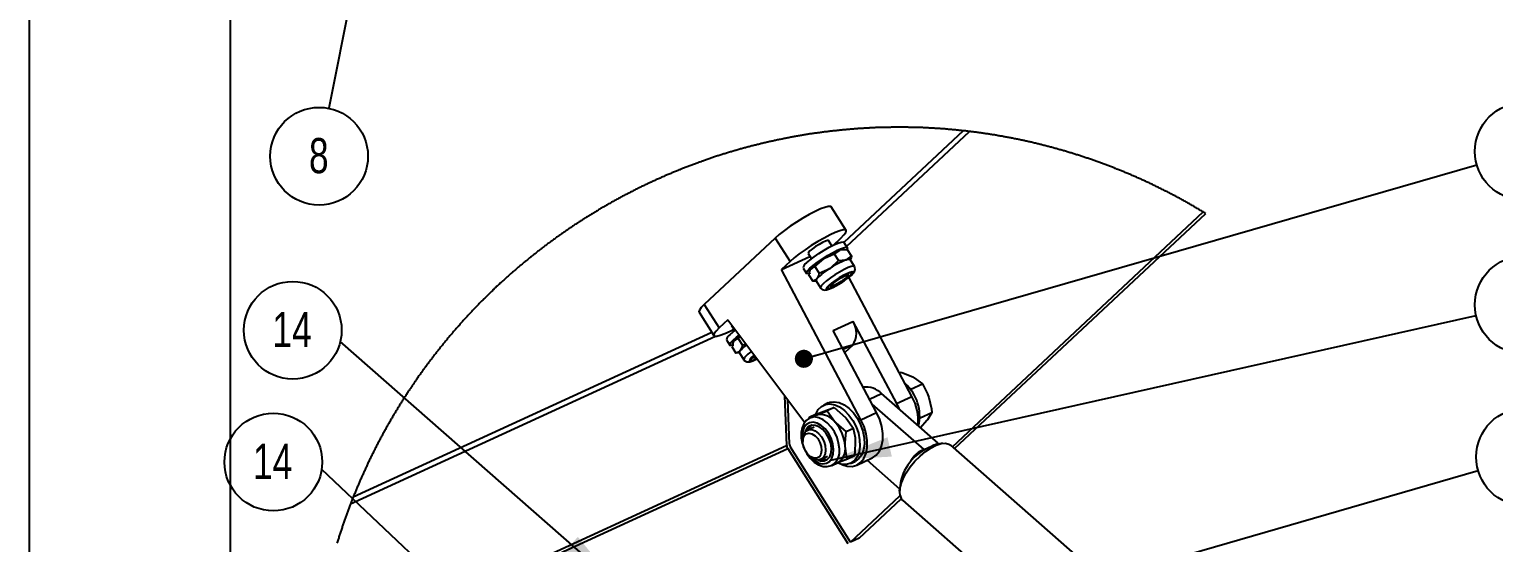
# Model space of a CAD drawing. Extents: x 0 to 7043, y 0 to 3042.
# Drawn here: x 0 to 1456, y 964 to 1475 of the extents above; entities that cross this region are included whole.
import ezdxf

# ---------------------------------------------------------------- set-up
doc = ezdxf.new("R2010")
doc.units = 0
doc.header["$LTSCALE"] = 10
doc.layers.get('0').update_dxf_attribs({"linetype": 'CONTINUOUS'})
doc.layers.add('FORMATO', color=7, linetype='CONTINUOUS')
doc.styles.add('SLDTEXTSTYLE1', font='TXT', dxfattribs={"width": 0.75})
doc.dimstyles.new('SLDDIMSTYLE0', dxfattribs={"dimtxt": 0.18, "dimasz": 60, "dimexe": 0, "dimexo": 0.0625, "dimgap": 0, "dimtad": 0, "dimtih": 1, "dimtoh": 1, "dimdec": 0, "dimrnd": 1e-09, "dimzin": 0, "dimdsep": 46, "dimtxsty": 'Standard', "dimsah": 1, "dimcen": 0.09, "dimadec": 0, "dimazin": 0, "dimtfac": 60, "dimtdec": 0, "dimtofl": 0, "dimtmove": 0, "dimatfit": 3, "dimfxl": 1, "dimtolj": 1, "dimtzin": 0, "dimarcsym": 0})
doc.dimstyles.new('SLDDIMSTYLE1', dxfattribs={"dimtxt": 0.18, "dimasz": 18, "dimexe": 0, "dimexo": 0.0625, "dimgap": 0, "dimtad": 0, "dimtih": 1, "dimtoh": 1, "dimdec": 0, "dimrnd": 1e-09, "dimzin": 0, "dimdsep": 46, "dimtxsty": 'Standard', "dimblk1": 'DOT', "dimblk2": 'DOT', "dimsah": 1, "dimcen": 0.09, "dimadec": 0, "dimazin": 0, "dimtfac": 18, "dimtdec": 0, "dimtofl": 0, "dimtmove": 0, "dimatfit": 3, "dimldrblk": 'DOT', "dimfxl": 1, "dimtolj": 1, "dimtzin": 0, "dimarcsym": 0})

# ---------------------------------------------------------------- blocks, each defined once
blk = doc.blocks.new('SW_NOTE_0_6')
at = {"layer": 'FORMATO', "color": 0}
blk.add_circle((-9.6, -47.7), 48.6, dxfattribs=at)
at = {"layer": 'FORMATO', "color": 0, "insert": (-9.9, -29.6), "char_height": 35, "attachment_point": 2, "style": 'SLDTEXTSTYLE1'}
blk.add_mtext('8', dxfattribs=at)
blk = doc.blocks.new('SW_NOTE_0_25')
at = {"layer": 'FORMATO', "color": 0}
blk.add_circle((46.7, 13.5), 48.6, dxfattribs=at)
at = {"layer": 'FORMATO', "color": 0, "insert": (46.4, 31.6), "char_height": 35, "attachment_point": 2, "style": 'SLDTEXTSTYLE1'}
blk.add_mtext('1', dxfattribs=at)
blk = doc.blocks.new('_DOT')
at = {"color": 0, "linetype": 'ByBlock'}
blk.add_line((-0.5, 0), (-1, 0), dxfattribs=at)
at = {"color": 0, "linetype": 'ByBlock', "const_width": 0.5}
blk.add_lwpolyline([(-0.25, 0, 1), (0.25, 0, 1)], format="xyb", close=True, dxfattribs=at)
blk = doc.blocks.new('SW_NOTE_0_26')
at = {"layer": 'FORMATO', "color": 0}
blk.add_circle((47.5, 10.6), 48.6, dxfattribs=at)
at = {"layer": 'FORMATO', "color": 0, "insert": (46.8, 28.8), "char_height": 35, "attachment_point": 2, "style": 'SLDTEXTSTYLE1'}
blk.add_mtext('13', dxfattribs=at)
blk = doc.blocks.new('SW_NOTE_0_29')
at = {"layer": 'FORMATO', "color": 0}
blk.add_circle((46.7, 13.5), 48.6, dxfattribs=at)
at = {"layer": 'FORMATO', "color": 0, "insert": (46.4, 31.6), "char_height": 35, "attachment_point": 2, "style": 'SLDTEXTSTYLE1'}
blk.add_mtext('2', dxfattribs=at)
blk = doc.blocks.new('SW_NOTE_0_31')
at = {"layer": 'FORMATO', "color": 0}
blk.add_circle((-47.3, 11.2), 48.6, dxfattribs=at)
at = {"layer": 'FORMATO', "color": 0, "insert": (-48, 29.4), "char_height": 35, "attachment_point": 2, "style": 'SLDTEXTSTYLE1'}
blk.add_mtext('14', dxfattribs=at)
blk = doc.blocks.new('SW_NOTE_0_32')
at = {"layer": 'FORMATO', "color": 0}
blk.add_circle((-48.1, 7.3), 48.6, dxfattribs=at)
at = {"layer": 'FORMATO', "color": 0, "insert": (-48.8, 25.4), "char_height": 35, "attachment_point": 2, "style": 'SLDTEXTSTYLE1'}
blk.add_mtext('14', dxfattribs=at)

msp = doc.modelspace()

# ---------------------------------------------------------------- linework, layer by layer
at = {"color": 7, "linetype": 'Continuous'}
for p, q in [((0, 2970), (0, 0)), ((200, 100), (200, 2870)), ((812.3, 1275), (797.5, 1298.4)), ((918, 1059.8), (1167.3, 1293.5)), ((920.2, 1057.9), (1169.9, 1292)), ((741.8, 1267.5), (671.3, 1201.4)), ((741.8, 1267.5), (756.6, 1244.2)), ((799.8, 1260.5), (807.2, 1267.4)), ((798.2, 1259.7), (794.9, 1264.9)), ((800.5, 1251.7), (806, 1255.4)), ((810.3, 1256.2), (808.9, 1256.1)), ((813.5, 1258), (810.1, 1263.3)), ((813.4, 1256.2), (817.6, 1249.5)), ((748, 1236.1), (776.4, 1249.2)), ((756.6, 1244.2), (748, 1236.1)), ((774.6, 1252.1), (777.9, 1246.9)), ((781.3, 1239.1), (790, 1246.9)), ((781.3, 1239.1), (785.5, 1232.4)), ((800.5, 1251.7), (804.8, 1245)), ((804.8, 1245), (812.1, 1245.8)), ((820.6, 1239.2), (816.2, 1246.1)), ((827.1, 1086.7), (748, 1236.1)), ((769.5, 1237.6), (772.9, 1232.3)), ((774.9, 1231.1), (779.1, 1224.4)), ((776.5, 1235.6), (776.4, 1235.4)), ((782.1, 1224.6), (779.1, 1224.4)), ((782.2, 1224.3), (782.6, 1224.4)), ((782.4, 1224.8), (786.8, 1217.9)), ((785.5, 1232.4), (796.1, 1237.2)), ((814.1, 1230), (814.7, 1232.3)), ((877.8, 1109.9), (815, 1228.4)), ((795.5, 1220.2), (797.8, 1219.7)), ((671.3, 1201.4), (686, 1178)), ((666.1, 1193.8), (680.9, 1170.4)), ((694.6, 1186.1), (686, 1178)), ((694.6, 1186.1), (771.2, 1084)), ((698.4, 1181.1), (698.3, 1180.6)), ((698.3, 1180.6), (701.6, 1175.4)), ((799.4, 1175.4), (819.1, 1184.4)), ((819.1, 1184.4), (862.3, 1102.8)), ((693.3, 1166.1), (696.6, 1160.8)), ((705, 1167.6), (707.1, 1169.4)), ((705, 1167.6), (709.3, 1160.9)), ((842.6, 1093.8), (799.4, 1175.4)), ((698.6, 1159.6), (702.8, 1152.9)), ((700.2, 1164.1), (700.1, 1163.9)), ((705.9, 1153.2), (702.8, 1152.9)), ((705.9, 1152.8), (706.4, 1152.9)), ((706.2, 1153.3), (710.5, 1146.4)), ((709.3, 1160.9), (712.4, 1162.3)), ((818.9, 1160.9), (811, 1153.5)), ((719.3, 1148.7), (721.6, 1148.2)), ((865.4, 1133.2), (867.1, 1134)), ((867.1, 1134), (879.3, 1128.9)), ((876.8, 1117), (888.4, 1122.3)), ((751.2, 1110.5), (753.2, 1061.1)), ((903.9, 1063.4), (847.5, 1112.8)), ((862.3, 1102.8), (877.8, 1109.9)), ((876.8, 1117), (875.6, 1117.6)), ((877.3, 1115.3), (876.8, 1117)), ((756, 1062.4), (754.3, 1106.5)), ((782.7, 1092.2), (793.3, 1096.2)), ((794.5, 1103.4), (790, 1101.3)), ((800.6, 1098.7), (793.5, 1095.4)), ((793.5, 1095.4), (801.3, 1084.3)), ((800.6, 1098.7), (811.8, 1089)), ((827.1, 1086.7), (842.6, 1093.8)), ((889.8, 1056.9), (838.1, 1102.3)), ((862.3, 1102.8), (864.7, 1097.8)), ((885.9, 1088.7), (897.5, 1094)), ((897.5, 1094), (893.1, 1086.5)), ((780.5, 1079.3), (773.8, 1076.3)), ((775.5, 1088.1), (775.6, 1088.9)), ((782.7, 1092.2), (775.6, 1088.9)), ((775.6, 1088.9), (782.9, 1091.4)), ((782.1, 1091.1), (776.3, 1088.4)), ((777, 1088.7), (776.3, 1088.4)), ((782.1, 1091.1), (782.9, 1091.4)), ((819.6, 1077.9), (812.5, 1074.7)), ((885.9, 1088.7), (885.7, 1089.4)), ((885.7, 1088.4), (885.9, 1088.7)), ((769.2, 1066.6), (769.2, 1064.9)), ((889.8, 1056.9), (903.9, 1063.4)), ((754.2, 1058.2), (814, 963.6)), ((816.8, 964.9), (757, 1059.5)), ((775.5, 1051.1), (776.8, 1049.9)), ((787.2, 1047.2), (793.9, 1050.3)), ((820.7, 1050.7), (813.6, 1047.5)), ((822.9, 1041.6), (838.3, 1048.7)), ((1368.5, 664.3), (916.4, 1061.3)), ((798.1, 1041.2), (803.8, 1043.8)), ((813.6, 1047.5), (803, 1043.5)), ((816.7, 1043.1), (821.2, 1045.2)), ((833.2, 1046.3), (865.5, 1017.9)), ((816.8, 964.9), (865.8, 1010.9)), ((825.2, 968.8), (867.1, 1008)), ((868.3, 1006.6), (1320.4, 609.6)), ((825.2, 968.8), (816.8, 964.9))]:
    msp.add_line(p, q, dxfattribs=at)
at = {"color": 8, "linetype": 'Continuous'}
for p, q in [((928.7, 1374.2), (810.2, 1263.1)), ((812.8, 1258.9), (935.1, 1373.5)), ((319.5, 1003), (682.4, 1169.8)), ((322.2, 1010), (678.8, 1173.8)), ((818.9, 1160.9), (809.4, 1156.5)), ((835.5, 1107.3), (847.5, 1112.8)), ((282.6, 841.4), (754.2, 1058.2)), ((282.9, 844.9), (753.2, 1061.1))]:
    msp.add_line(p, q, dxfattribs=at)
at = {"color": 7, "linetype": 'Continuous', "flags": 128}
for points in [[(1169.9, 1292), (1169, 1292.5), (1168.2, 1293), (1167.4, 1293.5), (1167.3, 1293.5), (1166.4, 1294), (1165.6, 1294.5), (1164.8, 1295), (1163.9, 1295.5), (1163.1, 1296), (1162.3, 1296.5), (1161.4, 1297), (1160.6, 1297.5), (1159.8, 1298), (1158.9, 1298.5), (1158.1, 1299), (1157.3, 1299.4), (1156.4, 1299.9), (1155.6, 1300.4), (1154.7, 1300.9), (1153.9, 1301.4), (1153.1, 1301.8), (1152.2, 1302.3), (1151.4, 1302.8), (1150.5, 1303.3), (1149.7, 1303.7), (1148.9, 1304.2), (1148, 1304.7), (1147.2, 1305.1), (1146.3, 1305.6), (1145.5, 1306.1), (1144.6, 1306.5), (1143.8, 1307), (1142.9, 1307.5), (1142.1, 1307.9), (1141.2, 1308.4), (1140.4, 1308.8), (1139.5, 1309.3), (1138.7, 1309.7), (1137.8, 1310.2), (1136.9, 1310.6), (1136.1, 1311.1), (1135.2, 1311.5), (1134.4, 1312), (1133.5, 1312.4), (1132.7, 1312.9), (1131.8, 1313.3), (1130.9, 1313.8), (1130.1, 1314.2), (1129.2, 1314.6), (1128.3, 1315.1), (1127.5, 1315.5), (1126.6, 1315.9), (1125.7, 1316.4), (1124.9, 1316.8), (1124, 1317.2), (1123.1, 1317.7), (1122.3, 1318.1), (1121.4, 1318.5), (1120.5, 1318.9), (1119.7, 1319.3), (1118.8, 1319.8), (1117.9, 1320.2), (1117.1, 1320.6), (1116.2, 1321), (1115.3, 1321.4), (1114.4, 1321.9), (1113.6, 1322.3), (1112.7, 1322.7), (1111.8, 1323.1), (1110.9, 1323.5), (1110.1, 1323.9), (1109.2, 1324.3), (1108.3, 1324.7), (1107.4, 1325.1), (1106.5, 1325.5), (1105.7, 1325.9), (1104.8, 1326.3), (1103.9, 1326.7), (1103, 1327.1), (1102.1, 1327.5), (1101.2, 1327.9), (1100.4, 1328.3), (1099.5, 1328.7), (1098.6, 1329), (1097.7, 1329.4), (1096.8, 1329.8), (1095.9, 1330.2), (1095, 1330.6), (1094.1, 1331), (1093.3, 1331.3), (1092.4, 1331.7), (1091.5, 1332.1), (1090.6, 1332.5), (1089.7, 1332.8), (1088.8, 1333.2), (1087.9, 1333.6), (1087, 1333.9), (1086.1, 1334.3), (1085.2, 1334.7), (1084.3, 1335), (1083.4, 1335.4), (1082.5, 1335.8), (1081.6, 1336.1), (1080.7, 1336.5), (1079.8, 1336.8), (1078.9, 1337.2), (1078, 1337.5), (1077.1, 1337.9), (1076.2, 1338.2), (1075.3, 1338.6), (1074.4, 1338.9), (1073.5, 1339.3), (1072.6, 1339.6), (1071.7, 1340), (1070.8, 1340.3), (1069.9, 1340.6), (1069, 1341), (1068.1, 1341.3), (1067.2, 1341.7), (1066.3, 1342), (1065.4, 1342.3), (1064.5, 1342.7), (1063.5, 1343), (1062.6, 1343.3), (1061.7, 1343.6), (1060.8, 1344), (1059.9, 1344.3), (1059, 1344.6), (1058.1, 1344.9), (1057.2, 1345.2), (1056.3, 1345.6), (1055.3, 1345.9), (1054.4, 1346.2), (1053.5, 1346.5), (1052.6, 1346.8), (1051.7, 1347.1), (1050.8, 1347.4), (1049.8, 1347.7), (1048.9, 1348), (1048, 1348.3), (1047.1, 1348.7), (1046.2, 1349), (1045.3, 1349.2), (1044.3, 1349.5), (1043.4, 1349.8), (1042.5, 1350.1), (1041.6, 1350.4), (1040.6, 1350.7), (1039.7, 1351), (1038.8, 1351.3), (1037.9, 1351.6), (1037, 1351.9), (1036, 1352.2), (1035.1, 1352.4), (1034.2, 1352.7), (1033.3, 1353), (1032.3, 1353.3), (1031.4, 1353.5), (1030.5, 1353.8), (1029.5, 1354.1), (1028.6, 1354.4), (1027.7, 1354.6), (1026.8, 1354.9), (1025.8, 1355.2), (1024.9, 1355.4), (1024, 1355.7), (1023, 1356), (1022.1, 1356.2), (1021.2, 1356.5), (1020.2, 1356.7), (1019.3, 1357), (1018.4, 1357.3), (1017.4, 1357.5), (1016.5, 1357.8), (1015.6, 1358), (1014.6, 1358.3), (1013.7, 1358.5), (1012.8, 1358.7), (1011.8, 1359), (1010.9, 1359.2), (1010, 1359.5), (1009, 1359.7), (1008.1, 1359.9), (1007.1, 1360.2), (1006.2, 1360.4), (1005.3, 1360.7), (1004.3, 1360.9), (1003.4, 1361.1), (1002.5, 1361.3), (1001.5, 1361.6), (1000.6, 1361.8), (999.6, 1362), (998.7, 1362.2), (997.7, 1362.5), (996.8, 1362.7), (995.9, 1362.9), (994.9, 1363.1), (994, 1363.3), (993, 1363.5), (992.1, 1363.7), (991.1, 1364), (990.2, 1364.2), (989.3, 1364.4), (988.3, 1364.6), (987.4, 1364.8), (986.4, 1365), (985.5, 1365.2), (984.5, 1365.4), (983.6, 1365.6), (982.6, 1365.8), (981.7, 1366), (980.7, 1366.2), (979.8, 1366.3), (978.8, 1366.5), (977.9, 1366.7), (976.9, 1366.9), (976, 1367.1), (975, 1367.3), (974.1, 1367.5), (973.1, 1367.6), (972.2, 1367.8), (971.2, 1368), (970.3, 1368.2), (969.3, 1368.3), (968.4, 1368.5), (967.4, 1368.7), (966.5, 1368.8), (965.5, 1369), (964.6, 1369.2), (963.6, 1369.3), (962.7, 1369.5), (961.7, 1369.7), (960.8, 1369.8), (959.8, 1370), (958.9, 1370.1), (957.9, 1370.3), (957, 1370.4), (956, 1370.6), (955, 1370.7), (954.1, 1370.9), (953.1, 1371), (952.2, 1371.2), (951.2, 1371.3), (950.3, 1371.5), (949.3, 1371.6), (948.3, 1371.8), (947.4, 1371.9), (946.4, 1372), (945.5, 1372.2), (944.5, 1372.3), (943.6, 1372.4), (942.6, 1372.6), (941.6, 1372.7), (940.7, 1372.8), (939.7, 1372.9), (938.8, 1373.1), (937.8, 1373.2), (936.8, 1373.3), (935.9, 1373.4), (935.1, 1373.5), (934.1, 1373.6), (933.1, 1373.7), (932.2, 1373.8), (931.2, 1374), (930.3, 1374.1), (929.3, 1374.2), (928.7, 1374.2), (927.8, 1374.3), (926.8, 1374.4), (925.8, 1374.5), (924.9, 1374.6), (923.9, 1374.7), (923, 1374.8), (922, 1374.9), (921, 1375), (920.1, 1375.1), (919.1, 1375.2), (918.1, 1375.3), (917.2, 1375.4), (916.2, 1375.5), (915.3, 1375.6), (914.3, 1375.6), (913.3, 1375.7), (912.4, 1375.8), (911.4, 1375.9), (910.4, 1376), (909.5, 1376), (908.5, 1376.1), (907.5, 1376.2), (906.6, 1376.2), (905.6, 1376.3), (904.6, 1376.4), (903.7, 1376.4), (902.7, 1376.5), (901.8, 1376.6), (900.8, 1376.6), (899.8, 1376.7), (898.9, 1376.7), (897.9, 1376.8), (896.9, 1376.8), (896, 1376.9), (895, 1376.9), (894, 1377), (893.1, 1377), (892.1, 1377.1), (891.1, 1377.1), (890.2, 1377.2), (889.2, 1377.2), (888.2, 1377.3), (887.3, 1377.3), (886.3, 1377.3), (885.3, 1377.4), (884.4, 1377.4), (883.4, 1377.4), (882.4, 1377.5), (881.5, 1377.5), (880.5, 1377.5), (879.5, 1377.5), (878.6, 1377.6), (877.6, 1377.6), (876.6, 1377.6), (875.7, 1377.6), (874.7, 1377.6), (873.7, 1377.7), (872.8, 1377.7), (871.8, 1377.7), (870.8, 1377.7), (869.9, 1377.7), (868.9, 1377.7), (867.9, 1377.7), (867, 1377.7), (866, 1377.7), (865, 1377.7), (864.1, 1377.7), (863.1, 1377.7), (862.1, 1377.7), (861.2, 1377.7), (860.2, 1377.7), (859.2, 1377.7), (858.3, 1377.7), (857.3, 1377.7), (856.3, 1377.6), (855.4, 1377.6), (854.4, 1377.6), (853.4, 1377.6), (852.5, 1377.6), (851.5, 1377.6), (850.5, 1377.5), (849.6, 1377.5), (848.6, 1377.5), (847.6, 1377.5), (846.7, 1377.4), (845.7, 1377.4), (844.7, 1377.4), (843.8, 1377.3), (842.8, 1377.3), (841.8, 1377.3), (840.9, 1377.2), (839.9, 1377.2), (838.9, 1377.1), (838, 1377.1), (837, 1377), (836, 1377), (835.1, 1376.9), (834.1, 1376.9), (833.1, 1376.8), (832.2, 1376.8), (831.2, 1376.7), (830.2, 1376.7), (829.3, 1376.6), (828.3, 1376.6), (827.3, 1376.5), (826.4, 1376.4), (825.4, 1376.4), (824.4, 1376.3), (823.5, 1376.2), (822.5, 1376.2), (821.6, 1376.1), (820.6, 1376), (819.6, 1375.9), (818.7, 1375.9), (817.7, 1375.8), (816.7, 1375.7), (815.8, 1375.6), (814.8, 1375.5), (813.8, 1375.5), (812.9, 1375.4), (811.9, 1375.3), (811, 1375.2), (810, 1375.1), (809, 1375), (808.1, 1374.9), (807.1, 1374.8), (806.1, 1374.7), (805.2, 1374.6), (804.2, 1374.5), (803.3, 1374.4), (802.3, 1374.3), (801.3, 1374.2), (800.4, 1374.1), (799.4, 1374), (798.4, 1373.9), (797.5, 1373.8), (796.5, 1373.7), (795.6, 1373.6), (794.6, 1373.5), (793.6, 1373.3), (792.7, 1373.2), (791.7, 1373.1), (790.8, 1373), (789.8, 1372.8), (788.9, 1372.7), (787.9, 1372.6), (786.9, 1372.5), (786, 1372.3), (785, 1372.2), (784.1, 1372.1), (783.1, 1371.9), (782.1, 1371.8), (781.2, 1371.7), (780.2, 1371.5), (779.3, 1371.4), (778.3, 1371.2), (777.4, 1371.1), (776.4, 1371), (775.4, 1370.8), (774.5, 1370.7), (773.5, 1370.5), (772.6, 1370.4), (771.6, 1370.2), (770.7, 1370), (769.7, 1369.9), (768.8, 1369.7), (767.8, 1369.6), (766.9, 1369.4), (765.9, 1369.2), (765, 1369.1), (764, 1368.9), (763, 1368.7), (762.1, 1368.6), (761.1, 1368.4), (760.2, 1368.2), (759.2, 1368.1), (758.3, 1367.9), (757.3, 1367.7), (756.4, 1367.5), (755.4, 1367.3), (754.5, 1367.2), (753.5, 1367), (752.6, 1366.8), (751.6, 1366.6), (750.7, 1366.4), (749.7, 1366.2), (748.8, 1366), (747.9, 1365.8), (746.9, 1365.6), (746, 1365.4), (745, 1365.3), (744.1, 1365.1), (743.1, 1364.9), (742.2, 1364.6), (741.2, 1364.4), (740.3, 1364.2), (739.3, 1364), (738.4, 1363.8), (737.4, 1363.6), (736.5, 1363.4), (735.6, 1363.2), (734.6, 1363), (733.7, 1362.8), (732.7, 1362.5), (731.8, 1362.3), (730.9, 1362.1), (729.9, 1361.9), (729, 1361.6), (728, 1361.4), (727.1, 1361.2), (726.2, 1361), (725.2, 1360.7), (724.3, 1360.5), (723.3, 1360.3), (722.4, 1360), (721.5, 1359.8), (720.5, 1359.6), (719.6, 1359.3), (718.6, 1359.1), (717.7, 1358.8), (716.8, 1358.6), (715.8, 1358.3), (714.9, 1358.1), (714, 1357.8), (713, 1357.6), (712.1, 1357.3), (711.2, 1357.1), (710.2, 1356.8), (709.3, 1356.6), (708.4, 1356.3), (707.4, 1356.1), (706.5, 1355.8), (705.6, 1355.5), (704.7, 1355.3), (703.7, 1355), (702.8, 1354.7), (701.9, 1354.5), (700.9, 1354.2), (700, 1353.9), (699.1, 1353.6), (698.2, 1353.4), (697.2, 1353.1), (696.3, 1352.8), (695.4, 1352.5), (694.4, 1352.3), (693.5, 1352), (692.6, 1351.7), (691.7, 1351.4), (690.8, 1351.1), (689.8, 1350.8), (688.9, 1350.5), (688, 1350.2), (687.1, 1349.9), (686.1, 1349.7), (685.2, 1349.4), (684.3, 1349.1), (683.4, 1348.8), (682.5, 1348.5), (681.5, 1348.2), (680.6, 1347.9), (679.7, 1347.5), (678.8, 1347.2), (677.9, 1346.9), (677, 1346.6), (676, 1346.3), (675.1, 1346), (674.2, 1345.7), (673.3, 1345.4), (672.4, 1345), (671.5, 1344.7), (670.6, 1344.4), (669.7, 1344.1), (668.7, 1343.8), (667.8, 1343.4), (666.9, 1343.1), (666, 1342.8), (665.1, 1342.4), (664.2, 1342.1), (663.3, 1341.8), (662.4, 1341.4), (661.5, 1341.1), (660.6, 1340.8), (659.7, 1340.4), (658.8, 1340.1), (657.9, 1339.7), (656.9, 1339.4), (656, 1339.1), (655.1, 1338.7), (654.2, 1338.4), (653.3, 1338), (652.4, 1337.7), (651.5, 1337.3), (650.6, 1337), (649.7, 1336.6), (648.8, 1336.2), (647.9, 1335.9), (647, 1335.5), (646.1, 1335.2), (645.2, 1334.8), (644.4, 1334.4), (643.5, 1334.1), (642.6, 1333.7), (641.7, 1333.3), (640.8, 1333), (639.9, 1332.6), (639, 1332.2), (638.1, 1331.8), (637.2, 1331.5), (636.3, 1331.1), (635.4, 1330.7), (634.5, 1330.3), (633.7, 1330), (632.8, 1329.6), (631.9, 1329.2), (631, 1328.8), (630.1, 1328.4), (629.2, 1328), (628.3, 1327.6), (627.5, 1327.2), (626.6, 1326.8), (625.7, 1326.4), (624.8, 1326), (623.9, 1325.7), (623, 1325.3), (622.2, 1324.8), (621.3, 1324.4), (620.4, 1324), (619.5, 1323.6), (618.6, 1323.2), (617.8, 1322.8), (616.9, 1322.4), (616, 1322), (615.1, 1321.6), (614.3, 1321.2), (613.4, 1320.8), (612.5, 1320.3), (611.7, 1319.9), (610.8, 1319.5), (609.9, 1319.1), (609, 1318.7), (608.2, 1318.2), (607.3, 1317.8), (606.4, 1317.4), (605.6, 1317), (604.7, 1316.5), (603.8, 1316.1), (603, 1315.7), (602.1, 1315.2), (601.3, 1314.8), (600.4, 1314.4), (599.5, 1313.9), (598.7, 1313.5), (597.8, 1313), (596.9, 1312.6), (596.1, 1312.1), (595.2, 1311.7), (594.4, 1311.2), (593.5, 1310.8), (592.7, 1310.4), (591.8, 1309.9), (590.9, 1309.4), (590.1, 1309), (589.2, 1308.5), (588.4, 1308.1), (587.5, 1307.6), (586.7, 1307.2), (585.8, 1306.7), (585, 1306.2), (584.1, 1305.8), (583.3, 1305.3), (582.4, 1304.8), (581.6, 1304.4), (580.8, 1303.9), (579.9, 1303.4), (579.1, 1303), (578.2, 1302.5), (577.4, 1302), (576.5, 1301.5), (575.7, 1301.1), (574.9, 1300.6), (574, 1300.1), (573.2, 1299.6), (572.3, 1299.1), (571.5, 1298.6), (570.7, 1298.2), (569.8, 1297.7), (569, 1297.2), (568.2, 1296.7), (567.3, 1296.2), (566.5, 1295.7), (565.7, 1295.2), (564.8, 1294.7), (564, 1294.2), (563.2, 1293.7), (562.4, 1293.2), (561.5, 1292.7), (560.7, 1292.2), (559.9, 1291.7), (559.1, 1291.2), (558.2, 1290.7), (557.4, 1290.2), (556.6, 1289.7), (555.8, 1289.2), (554.9, 1288.7), (554.1, 1288.1), (553.3, 1287.6), (552.5, 1287.1), (551.7, 1286.6), (550.9, 1286.1), (550, 1285.6), (549.2, 1285), (548.4, 1284.5), (547.6, 1284), (546.8, 1283.5), (546, 1282.9), (545.2, 1282.4), (544.4, 1281.9), (543.6, 1281.3), (542.7, 1280.8), (541.9, 1280.3), (541.1, 1279.7), (540.3, 1279.2), (539.5, 1278.7), (538.7, 1278.1), (537.9, 1277.6), (537.1, 1277), (536.3, 1276.5), (535.5, 1276), (534.7, 1275.4), (533.9, 1274.9), (533.1, 1274.3), (532.3, 1273.8), (531.5, 1273.2), (530.7, 1272.7), (530, 1272.1), (529.2, 1271.5), (528.4, 1271), (527.6, 1270.4), (526.8, 1269.9), (526, 1269.3), (525.2, 1268.8), (524.4, 1268.2), (523.6, 1267.6), (522.9, 1267.1), (522.1, 1266.5), (521.3, 1265.9), (520.5, 1265.4), (519.7, 1264.8), (519, 1264.2), (518.2, 1263.6), (517.4, 1263.1), (516.6, 1262.5), (515.8, 1261.9), (515.1, 1261.3), (514.3, 1260.8), (513.5, 1260.2), (512.7, 1259.6), (512, 1259), (511.2, 1258.4), (510.4, 1257.8), (509.7, 1257.2), (508.9, 1256.7), (508.1, 1256.1), (507.4, 1255.5), (506.6, 1254.9), (505.8, 1254.3), (505.1, 1253.7), (504.3, 1253.1), (503.6, 1252.5), (502.8, 1251.9), (502, 1251.3), (501.3, 1250.7), (500.5, 1250.1), (499.8, 1249.5), (499, 1248.9), (498.3, 1248.3), (497.5, 1247.7), (496.8, 1247.1), (496, 1246.5), (495.3, 1245.8), (494.5, 1245.2), (493.8, 1244.6), (493, 1244), (492.3, 1243.4), (491.5, 1242.8), (490.8, 1242.2), (490, 1241.5), (489.3, 1240.9), (488.6, 1240.3), (487.8, 1239.7), (487.1, 1239), (486.3, 1238.4), (485.6, 1237.8), (484.9, 1237.2), (484.1, 1236.5), (483.4, 1235.9), (482.7, 1235.3), (481.9, 1234.6), (481.2, 1234), (480.5, 1233.4), (479.8, 1232.7), (479, 1232.1), (478.3, 1231.5), (477.6, 1230.8), (476.9, 1230.2), (476.1, 1229.5), (475.4, 1228.9), (474.7, 1228.2), (474, 1227.6), (473.3, 1226.9), (472.5, 1226.3), (471.8, 1225.6), (471.1, 1225), (470.4, 1224.3), (469.7, 1223.7), (469, 1223), (468.3, 1222.4), (467.6, 1221.7), (466.8, 1221.1), (466.1, 1220.4), (465.4, 1219.7), (464.7, 1219.1), (464, 1218.4), (463.3, 1217.8), (462.6, 1217.1), (461.9, 1216.4), (461.2, 1215.8), (460.5, 1215.1), (459.8, 1214.4), (459.1, 1213.7), (458.4, 1213.1), (457.7, 1212.4), (457, 1211.7), (456.3, 1211), (455.7, 1210.4), (455, 1209.7), (454.3, 1209), (453.6, 1208.3), (452.9, 1207.7), (452.2, 1207), (451.5, 1206.3), (450.9, 1205.6), (450.2, 1204.9), (449.5, 1204.2), (448.8, 1203.5), (448.1, 1202.9), (447.5, 1202.2), (446.8, 1201.5), (446.1, 1200.8), (445.4, 1200.1), (444.8, 1199.4), (444.1, 1198.7), (443.4, 1198), (442.8, 1197.3), (442.1, 1196.6), (441.4, 1195.9), (440.7, 1195.2), (440.1, 1194.5), (439.4, 1193.8), (438.8, 1193.1), (438.1, 1192.4), (437.4, 1191.7), (436.8, 1191), (436.1, 1190.3), (435.5, 1189.5), (434.8, 1188.8), (434.2, 1188.1), (433.5, 1187.4), (432.9, 1186.7), (432.2, 1186), (431.6, 1185.3), (430.9, 1184.5), (430.3, 1183.8), (429.6, 1183.1), (429, 1182.4), (428.3, 1181.7), (427.7, 1180.9), (427, 1180.2), (426.4, 1179.5), (425.8, 1178.8), (425.1, 1178), (424.5, 1177.3), (423.9, 1176.6), (423.2, 1175.8), (422.6, 1175.1), (422, 1174.4), (421.3, 1173.6), (420.7, 1172.9), (420.1, 1172.2), (419.4, 1171.4), (418.8, 1170.7), (418.2, 1170), (417.6, 1169.2), (417, 1168.5), (416.3, 1167.7), (415.7, 1167), (415.1, 1166.3), (414.5, 1165.5), (413.9, 1164.8), (413.2, 1164), (412.6, 1163.3), (412, 1162.5), (411.4, 1161.8), (410.8, 1161), (410.2, 1160.3), (409.6, 1159.5), (409, 1158.8), (408.4, 1158), (407.8, 1157.2), (407.2, 1156.5), (406.6, 1155.7), (406, 1155), (405.4, 1154.2), (404.8, 1153.5), (404.2, 1152.7), (403.6, 1151.9), (403, 1151.2), (402.4, 1150.4), (401.8, 1149.6), (401.2, 1148.9), (400.6, 1148.1), (400.1, 1147.3), (399.5, 1146.6), (398.9, 1145.8), (398.3, 1145), (397.7, 1144.2), (397.1, 1143.5), (396.6, 1142.7), (396, 1141.9), (395.4, 1141.1), (394.8, 1140.4), (394.3, 1139.6), (393.7, 1138.8), (393.1, 1138), (392.5, 1137.2), (392, 1136.5), (391.4, 1135.7), (390.8, 1134.9), (390.3, 1134.1), (389.7, 1133.3), (389.2, 1132.5), (388.6, 1131.8), (388, 1131), (387.5, 1130.2), (386.9, 1129.4), (386.4, 1128.6), (385.8, 1127.8), (385.3, 1127), (384.7, 1126.2), (384.2, 1125.4), (383.6, 1124.6), (383.1, 1123.8), (382.5, 1123), (382, 1122.2), (381.4, 1121.4), (380.9, 1120.6), (380.3, 1119.8), (379.8, 1119), (379.3, 1118.2), (378.7, 1117.4), (378.2, 1116.6), (377.7, 1115.8), (377.1, 1115), (376.6, 1114.2), (376.1, 1113.4), (375.5, 1112.6), (375, 1111.8), (374.5, 1110.9), (374, 1110.1), (373.4, 1109.3), (372.9, 1108.5), (372.4, 1107.7), (371.9, 1106.9), (371.3, 1106.1), (370.8, 1105.2), (370.3, 1104.4), (369.8, 1103.6), (369.3, 1102.8), (368.8, 1102), (368.3, 1101.1), (367.8, 1100.3), (367.2, 1099.5), (366.7, 1098.7), (366.2, 1097.8), (365.7, 1097), (365.2, 1096.2), (364.7, 1095.4), (364.2, 1094.5), (363.7, 1093.7), (363.2, 1092.9), (362.7, 1092.1), (362.3, 1091.2), (361.8, 1090.4), (361.3, 1089.6), (360.8, 1088.7), (360.3, 1087.9), (359.8, 1087.1), (359.3, 1086.2), (358.8, 1085.4), (358.4, 1084.5), (357.9, 1083.7), (357.4, 1082.9), (356.9, 1082), (356.4, 1081.2), (356, 1080.3), (355.5, 1079.5), (355, 1078.7), (354.5, 1077.8), (354.1, 1077), (353.6, 1076.1), (353.1, 1075.3), (352.7, 1074.4), (352.2, 1073.6), (351.7, 1072.7), (351.3, 1071.9), (350.8, 1071), (350.4, 1070.2), (349.9, 1069.3), (349.4, 1068.5), (349, 1067.6), (348.5, 1066.8), (348.1, 1065.9), (347.6, 1065.1), (347.2, 1064.2), (346.7, 1063.3), (346.3, 1062.5), (345.8, 1061.6), (345.4, 1060.8), (345, 1059.9), (344.5, 1059), (344.1, 1058.2), (343.6, 1057.3), (343.2, 1056.5), (342.8, 1055.6), (342.3, 1054.7), (341.9, 1053.9), (341.5, 1053), (341, 1052.1), (340.6, 1051.3), (340.2, 1050.4), (339.8, 1049.5), (339.3, 1048.7), (338.9, 1047.8), (338.5, 1046.9), (338.1, 1046), (337.7, 1045.2), (337.3, 1044.3), (336.8, 1043.4), (336.4, 1042.5), (336, 1041.7), (335.6, 1040.8), (335.2, 1039.9), (334.8, 1039), (334.4, 1038.2), (334, 1037.3), (333.6, 1036.4), (333.2, 1035.5), (332.8, 1034.6), (332.4, 1033.8), (332, 1032.9), (331.6, 1032), (331.2, 1031.1), (330.8, 1030.2), (330.4, 1029.4), (330, 1028.5), (329.6, 1027.6), (329.2, 1026.7), (328.8, 1025.8), (328.5, 1024.9), (328.1, 1024), (327.7, 1023.1), (327.3, 1022.3), (326.9, 1021.4), (326.6, 1020.5), (326.2, 1019.6), (325.8, 1018.7), (325.4, 1017.8), (325.1, 1016.9), (324.7, 1016), (324.3, 1015.1), (324, 1014.2), (323.6, 1013.3), (323.2, 1012.4), (322.9, 1011.5), (322.5, 1010.6), (322.2, 1010), (321.9, 1009.1), (321.5, 1008.2), (321.2, 1007.3), (320.8, 1006.4), (320.5, 1005.5), (320.1, 1004.6), (319.8, 1003.7), (319.5, 1003), (319.2, 1002.1), (318.8, 1001.2), (318.5, 1000.3), (318.1, 999.4), (317.8, 998.5), (317.5, 997.6), (317.1, 996.7), (316.8, 995.8), (316.5, 994.8), (316.1, 993.9), (315.8, 993), (315.5, 992.1), (315.1, 991.2), (314.8, 990.3), (314.5, 989.4), (314.2, 988.5), (313.8, 987.6), (313.5, 986.7), (313.2, 985.7), (312.9, 984.8), (312.6, 983.9), (312.2, 983), (311.9, 982.1), (311.6, 981.2), (311.3, 980.3), (311, 979.3), (310.7, 978.4), (310.4, 977.5), (310.1, 976.6), (309.8, 975.7), (309.5, 974.7), (309.2, 973.8), (308.9, 972.9), (308.6, 972), (308.3, 971.1), (308, 970.1), (307.7, 969.2), (307.4, 968.3), (307.1, 967.4), (306.8, 966.5), (306.6, 965.5), (306.3, 964.6), (306, 963.7)], [(797.5, 1298.4), (796.8, 1298.9), (794.6, 1298.9), (791.2, 1298), (786.8, 1296.4), (781.5, 1293.9), (775.6, 1290.9), (769.3, 1287.3), (762.9, 1283.3), (756.7, 1279.2), (750.9, 1275.1), (745.9, 1271.1), (741.8, 1267.5)], [(807.2, 1267.4), (810.2, 1270.5), (812, 1273), (812.4, 1274.7), (811.6, 1275.5), (809.4, 1275.5), (806, 1274.7), (801.6, 1273), (796.3, 1270.6), (790.4, 1267.5), (784.1, 1263.9), (777.7, 1260), (771.5, 1255.8), (765.7, 1251.7), (760.7, 1247.8), (756.6, 1244.2)], [(772.9, 1242.7), (776.3, 1245.6), (780.5, 1248.8), (785.3, 1252.1), (790.4, 1255.4), (795.5, 1258.3), (800.2, 1260.7), (804.2, 1262.5), (807.3, 1263.5), (809.4, 1263.7), (810.1, 1263.3)], [(776.3, 1254.6), (774.8, 1253), (774.6, 1252.1)], [(794.9, 1264.9), (794.9, 1264.9), (793.9, 1265.1), (791.8, 1264.4), (788.9, 1263.1), (785.5, 1261.2), (781.9, 1258.9), (778.8, 1256.7), (776.3, 1254.6)], [(776.3, 1237.4), (779.7, 1240.3), (783.9, 1243.5), (788.7, 1246.8), (793.8, 1250), (798.8, 1252.9), (803.5, 1255.3), (807.6, 1257.1), (810.7, 1258.1), (812.7, 1258.3), (813.6, 1257.7), (813.1, 1256.3), (813, 1256.2)], [(806, 1255.4), (806.5, 1255.6), (813.4, 1256.2)], [(781.3, 1239.1), (780.1, 1238.7), (777.1, 1236.6)], [(790, 1246.9), (790.7, 1247.3), (800.5, 1251.7)], [(796.1, 1237.2), (796.8, 1237.6), (804.8, 1245)], [(807.2, 1222.9), (810.8, 1225.3), (814.3, 1227.8), (817.2, 1230.3), (819.5, 1232.6), (820.6, 1234.2), (821.2, 1236.3), (821.1, 1238.1), (820.5, 1239.2)], [(812.1, 1245.8), (812.6, 1245.9), (817.6, 1249.5)], [(812.1, 1245.8), (813.5, 1246.2), (814.6, 1246.4), (815.4, 1246.5), (816, 1246.3), (816.2, 1246.1)], [(817.6, 1249.5), (817.2, 1247.9), (816.3, 1246)], [(776.8, 1232.4), (774.5, 1231.9), (773, 1232.1), (772.9, 1233.2), (774, 1234.9), (776.3, 1237.4)], [(777.1, 1236.6), (776.3, 1235.4), (774.9, 1231.1)], [(783.2, 1226.9), (782.3, 1225.9), (779.1, 1224.4)], [(783.2, 1226.9), (782.7, 1226.1), (782.4, 1225.4), (782.3, 1224.9), (782.4, 1224.8)], [(785.5, 1232.4), (785.1, 1230.7), (783.2, 1226.9)], [(795, 1220.2), (793.1, 1218.3), (792.4, 1217), (792.8, 1216.4), (794.5, 1216.6), (797.1, 1217.5), (800.5, 1219.1), (804.4, 1221.2), (808.4, 1223.7), (812.2, 1226.3), (815.4, 1228.8), (817.8, 1231), (819.1, 1232.6), (819.2, 1233.6), (818.2, 1233.8), (816, 1233.3), (813, 1232), (809.3, 1230.1), (805.3, 1227.8), (801.3, 1225.2), (797.8, 1222.6), (795, 1220.2)], [(796.3, 1220.9), (794.4, 1219), (793.7, 1217.7), (794.4, 1217.2), (796.2, 1217.6), (799.2, 1218.8), (802.8, 1220.7), (806.8, 1223), (810.7, 1225.6), (814, 1228.1), (816.5, 1230.3), (817.8, 1232), (817.8, 1232.8), (816.5, 1232.9), (814.1, 1232.1), (810.7, 1230.6), (806.9, 1228.4), (802.9, 1225.9), (799.2, 1223.3), (796.3, 1220.9)], [(797.7, 1220.5), (799, 1221.9), (801.3, 1223.9), (804.3, 1226), (807.5, 1227.9), (810.5, 1229.5), (812.8, 1230.4), (814, 1230.4), (814, 1229.7), (812.7, 1228.3), (810.4, 1226.4), (807.4, 1224.2), (804.2, 1222.3), (801.2, 1220.7), (798.9, 1219.9), (797.7, 1219.8), (797.7, 1220.5)], [(786.8, 1217.9), (787, 1217.5), (788.4, 1216.3), (789.8, 1215.8), (791.2, 1215.7), (792.9, 1215.9), (795.7, 1216.8), (799, 1218.3), (802.9, 1220.3), (806.9, 1222.7), (807.2, 1222.9)], [(671.3, 1201.4), (668.2, 1198.3), (666.5, 1195.8), (666, 1194.2), (666.1, 1193.8)], [(686, 1178), (683, 1174.9), (681.2, 1172.5), (680.8, 1170.8), (681.7, 1169.9), (683.8, 1169.9), (687.2, 1170.8), (691.6, 1172.5), (696.9, 1174.9), (700.7, 1176.8)], [(700.6, 1161), (698.2, 1160.4), (696.8, 1160.6), (696.6, 1161.7), (697.7, 1163.5), (700.1, 1165.9)], [(696.7, 1171.2), (700.1, 1174.1), (702.3, 1175.9)], [(700.1, 1165.9), (703.4, 1168.8), (706, 1170.8)], [(705, 1167.6), (703.8, 1167.2), (700.9, 1165.1)], [(700.9, 1165.1), (700.1, 1163.9), (698.6, 1159.6)], [(707, 1155.4), (706.1, 1154.4), (702.8, 1152.9)], [(707, 1155.4), (706.4, 1154.6), (706.1, 1153.9), (706.1, 1153.4), (706.2, 1153.3)], [(709.3, 1160.9), (708.9, 1159.3), (707, 1155.4)], [(710.6, 1146.4), (710.7, 1146), (712.1, 1144.8), (713.5, 1144.3), (714.9, 1144.2), (716.7, 1144.4), (719.5, 1145.3), (722.8, 1146.8), (723.7, 1147.3)], [(718.1, 1147.5), (717.5, 1146.2), (718.1, 1145.7), (720, 1146.1), (722.9, 1147.3), (723.5, 1147.6)], [(721.3, 1150.5), (720, 1149.4), (718.1, 1147.5)], [(722.8, 1148.4), (722.7, 1148.4), (721.4, 1148.3), (721.5, 1149), (721.9, 1149.6)], [(879.3, 1128.9), (880.1, 1128.5), (888.4, 1122.3)], [(888.4, 1122.3), (893.3, 1112.3), (894.6, 1108.9)], [(894.6, 1108.9), (897.1, 1097.4), (897.5, 1094)], [(782.1, 1091.9), (782.2, 1092.3), (784.5, 1096.7), (787.7, 1100), (791.7, 1101.9), (796.1, 1102.5), (801, 1101.6), (805.9, 1099.4), (810.7, 1095.9), (815.1, 1091.3), (819, 1085.8), (822.2, 1079.6), (824.5, 1073.2), (825.8, 1066.6), (826.1, 1060.4), (825.2, 1054.7), (823.4, 1049.8), (820.6, 1045.9), (817, 1043.3), (812.8, 1042), (808.2, 1042.2), (803.5, 1043.7)], [(782.9, 1091.4), (783.5, 1091.6), (793.5, 1095.4)], [(793.3, 1096.2), (793.9, 1096.4), (800.6, 1098.7)], [(794.5, 1103.4), (796.2, 1104), (800.6, 1104.6), (805.5, 1103.7), (810.4, 1101.5), (815.2, 1098), (819.6, 1093.4), (823.5, 1087.9), (826.7, 1081.7), (829, 1075.2), (830.3, 1068.7), (830.6, 1062.4), (829.7, 1056.7), (827.9, 1051.8), (825.1, 1048), (821.5, 1045.4), (821.2, 1045.2)], [(838.3, 1048.7), (838.4, 1048.7), (842.3, 1051.4), (845.4, 1055.3), (847.6, 1060.4), (848.7, 1066.4), (848.8, 1073), (847.7, 1079.9), (845.7, 1087), (842.6, 1093.8)], [(777.2, 1088.6), (776, 1088.3), (772.7, 1085.9), (770.2, 1082.7), (768.5, 1078.7), (767.6, 1074), (767.7, 1068.7), (768.7, 1063.3), (770.6, 1057.9), (773.3, 1052.8), (776.7, 1048.3), (780.6, 1044.6), (784.9, 1041.8), (789.5, 1040.3), (793.6, 1040), (797.7, 1041), (797.9, 1041.2)], [(797.7, 1058.3), (797, 1063.3), (795.2, 1068.4), (792.6, 1073), (789.3, 1076.9), (785.6, 1079.6), (781.7, 1081.1), (778.1, 1081.2), (775, 1079.8), (772.7, 1077.1), (771.6, 1074.6)], [(801.3, 1084.3), (802, 1083.5), (812.5, 1074.7)], [(807.7, 1042.3), (808, 1042.1), (813.3, 1040.5), (818.3, 1040.3), (822.9, 1041.6), (826.8, 1044.3), (830, 1048.2), (832.1, 1053.3), (833.3, 1059.2), (833.3, 1065.9), (832.3, 1072.8), (830.2, 1079.9), (827.1, 1086.7)], [(811.8, 1089), (812.4, 1088.3), (819.6, 1077.9)], [(821.8, 1065.1), (821.5, 1068.7), (819.6, 1077.9)], [(893.1, 1086.5), (892.7, 1085.9), (886.4, 1078.7)], [(769.2, 1066.6), (769.3, 1069), (770.3, 1072.6), (772.2, 1075.2), (774.9, 1076.6), (778.1, 1076.8), (781.4, 1075.5), (784.7, 1073.1), (787.7, 1069.6), (790, 1065.5), (791.4, 1061), (791.9, 1056.5), (791.4, 1052.6), (789.9, 1049.4), (787.6, 1047.4), (784.6, 1046.6), (781.3, 1047.2), (777.9, 1049), (776.8, 1049.9)], [(771.9, 1055.6), (770.1, 1059.6), (769.2, 1063.7), (769.4, 1067.5), (770.6, 1070.6), (772.6, 1072.6), (775.3, 1073.4), (778.3, 1072.8), (781.4, 1070.8), (784.1, 1067.9), (786.3, 1064.1), (787.6, 1060), (788, 1056), (787.3, 1052.5), (785.7, 1049.9), (783.3, 1048.5), (780.4, 1048.4), (777.3, 1049.7), (774.4, 1052.2), (771.9, 1055.6)], [(811.4, 1060.3), (811.4, 1064.1), (812.5, 1074.7)], [(820.7, 1050.7), (821.3, 1054.5), (821.8, 1065.1)], [(866.8, 1022.2), (869, 1027.8), (872.1, 1033.7), (876.1, 1039.7), (880.8, 1045.3), (885.9, 1050.5), (891.3, 1055.1), (896.8, 1058.8), (902, 1061.4), (906.9, 1062.9), (911.1, 1063.3), (914.6, 1062.4), (916.4, 1061.3)], [(908.3, 1063.2), (899.6, 1061.3), (898.4, 1060.9)], [(784.5, 1046.6), (786.9, 1045.8), (790.5, 1045.8), (793.6, 1047.2), (796, 1049.9), (797.4, 1053.7), (797.7, 1058.3)], [(813.6, 1047.5), (812.7, 1050.6), (811.4, 1060.3)]]:
    msp.add_lwpolyline(points, dxfattribs=at)
at = {"color": 8, "linetype": 'Continuous', "flags": 128}
for points in [[(820.6, 1239.2), (819.6, 1239.6), (817.5, 1239.2), (814.3, 1238), (810.3, 1236.1), (805.8, 1233.6), (801.2, 1230.8), (796.8, 1227.8), (792.8, 1224.9), (789.7, 1222.2), (787.6, 1220)], [(787.6, 1220), (786.7, 1218.4), (786.8, 1217.9)], [(721.1, 1150.7), (718.7, 1148.8), (716.9, 1146.8)], [(711.4, 1148.5), (710.5, 1146.9), (710.5, 1146.4)], [(716.9, 1146.8), (716.1, 1145.5), (716.6, 1144.9), (718.2, 1145.1), (720.8, 1146), (723.7, 1147.3)], [(799.9, 1057.5), (799.2, 1062.8), (797.4, 1068.2), (794.8, 1073.3), (791.4, 1077.7), (787.6, 1081.1), (783.5, 1083.3), (779.5, 1084.2), (775.9, 1083.7), (772.8, 1081.8), (770.4, 1078.6), (769.1, 1074.4), (768.8, 1069.5), (769.2, 1065.8)], [(805.7, 1057.7), (804.9, 1063.3), (803.3, 1069), (800.7, 1074.5), (797.5, 1079.4), (793.6, 1083.6), (789.5, 1086.7), (785.2, 1088.7), (781, 1089.4), (777.1, 1088.7), (777, 1088.7)], [(776.2, 1050.5), (777.2, 1049.3), (781.1, 1045.8), (785.1, 1043.6), (789.1, 1042.7), (792.8, 1043.3), (795.9, 1045.2), (798.2, 1048.3), (799.6, 1052.5), (799.9, 1057.5)]]:
    msp.add_lwpolyline(points, dxfattribs=at)
at = {"color": 7, "linetype": 'Continuous'}
for centre, radius, start, end in [((838.2, 1175.8), 85.9, 111.9873, 124.1478), ((810.1, 1245.2), 11, 96.1243, 111.7249), ((776, 1237), 6.5, 118.0604, 174.1789), ((822.5, 1193.2), 62.7, 121.2037, 136.2806), ((844.3, 1166.1), 85.9, 111.9856, 124.1486), ((828.6, 1183.5), 62.8, 121.2051, 136.28), ((801.9, 1172.8), 20.7, 324.9368, 34.2385), ((699.7, 1165.5), 6.5, 118.0605, 174.1772), ((728.7, 1140.5), 37.1, 126.7352, 138.5215), ((737.3, 1128.3), 40.7, 126.096, 138.1207), ((841.8, 1090.2), 43.7, 347.1426, 48.0131), ((832.4, 1098.2), 21, 43.7903, 98.5709), ((835.3, 1086.1), 48.7, 354.0231, 29.2855), ((783.7, 1073.6), 9.45, 127.5114, 161.0303), ((786.6, 1073.6), 18.2, 35.9365, 101.8737), ((772.4, 1058), 39, 3.3203, 42.1802), ((759.2, 1061.4), 5.97, 183.2598, 212.6587), ((762, 1062.7), 5.97, 183.2459, 212.6725), ((795.3, 1057.7), 16.3, 301.3846, 9.1393), ((914.6, 1014.4), 49.1, 120.1774, 180.0925), ((896.5, 1035.8), 22.1, 107.6366, 152.7708), ((791.6, 1056.5), 9.51, 248.4515, 281.7588), ((879.9, 1015.6), 14.7, 153.5688, 217.9982)]:
    msp.add_arc(centre, radius, start, end, dxfattribs=at)
at = {"color": 8, "linetype": 'Continuous'}
for centre, radius, start, end in [((744.2, 1118.6), 44.5, 125.8482, 137.6789), ((789.6, 1055.1), 16.2, 300.8523, 9.2411)]:
    msp.add_arc(centre, radius, start, end, dxfattribs=at)

# ---------------------------------------------------------------- block references
at = {"layer": 'FORMATO'}
for name, p in [('SW_NOTE_0_25', (1439.6, 1340.2)), ('SW_NOTE_0_6', (297.8, 1396.6)), ('SW_NOTE_0_26', (1438.8, 1190.4)), ('SW_NOTE_0_31', (309.3, 1164.5)), ('SW_NOTE_0_32', (290.8, 1037.3)), ('SW_NOTE_0_29', (1440.8, 1036.1))]:
    msp.add_blockref(name, p, dxfattribs=at)

# ---------------------------------------------------------------- leaders
for points, dimstyle in [([(377.7, 1794.3), (297.8, 1396.6)], 'SLDDIMSTYLE0'), ([(770.3, 1147.3), (1439.6, 1340.2)], 'SLDDIMSTYLE1'), ([(797.1, 1046.5), (1438.8, 1190.4)], 'SLDDIMSTYLE0'), ([(584.1, 923.1), (309.3, 1164.5)], 'SLDDIMSTYLE0'), ([(474.2, 863.8), (290.8, 1037.3)], 'SLDDIMSTYLE0'), ([(1067.8, 928.3), (1440.8, 1036.1)], 'SLDDIMSTYLE0')]:
    msp.add_leader(points, dimstyle=dimstyle, dxfattribs=at)

doc.saveas('drawing.dxf')
